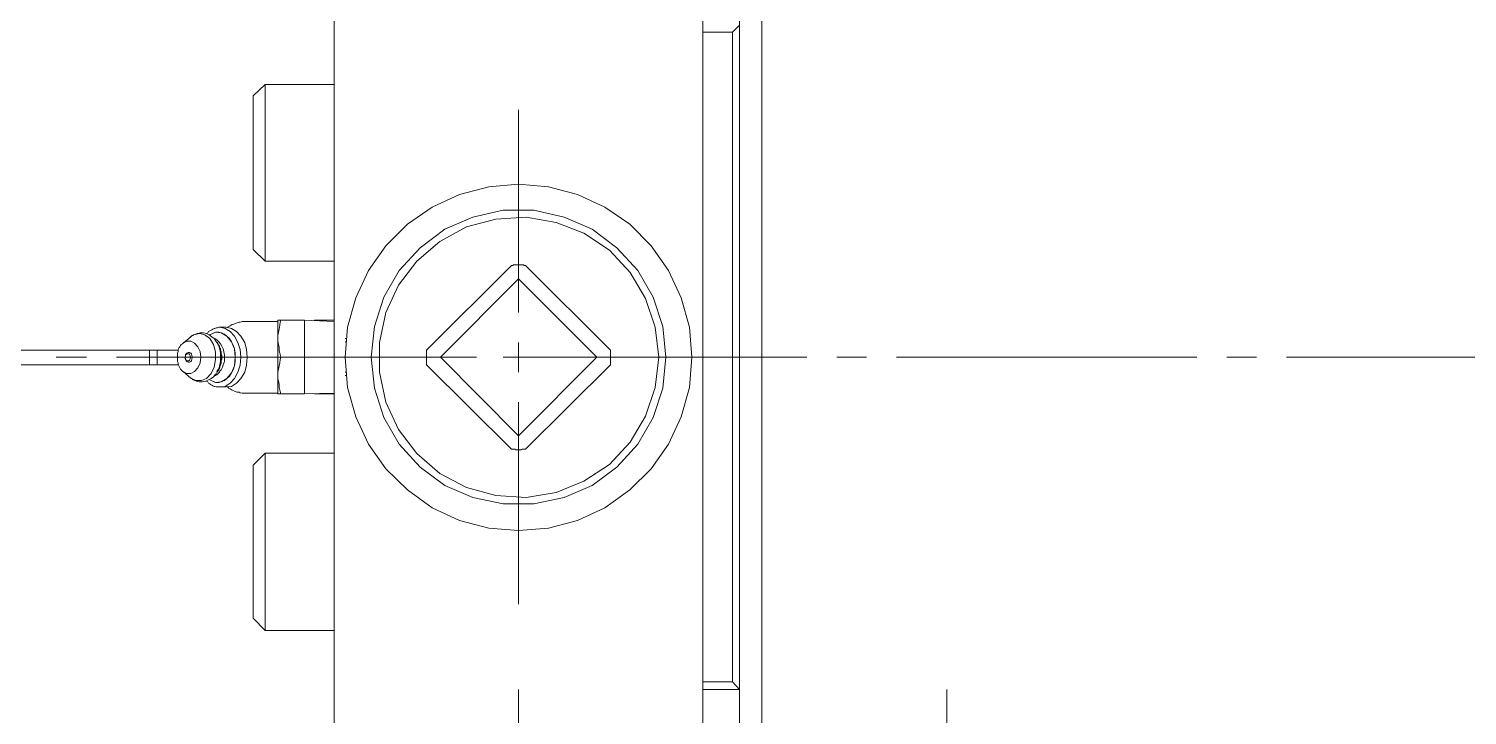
# Model space of a CAD drawing. Header units: millimetres. Extents: x 288 to 8834, y 20 to 9668.
# Drawn here: x 2770.4 to 2965.4, y 9008.3 to 9101.3 of the extents above; entities that cross this region are included whole.
import ezdxf

# ---------------------------------------------------------------- set-up
doc = ezdxf.new("R2010")
doc.units = ezdxf.units.MM
doc.layers.add('Layer1', color=7, linetype='Continuous')

# ---------------------------------------------------------------- blocks, each defined once
blk = doc.blocks.new('BLKF041')
at = {"layer": 'Layer1', "color": 7, "linetype": 'Continuous', "lineweight": 13}
for p, q in [((2826.22, 9056.84), (2836.82, 9067.43)), ((2836.82, 9067.43), (2847.41, 9056.84)), ((2836.82, 9046.16), (2826.22, 9056.84)), ((2847.41, 9056.84), (2836.82, 9046.16))]:
    blk.add_line(p, q, dxfattribs=at)
blk = doc.blocks.new('BLKF042')
at = {"layer": 'Layer1', "color": 7, "linetype": 'Continuous', "lineweight": 13}
for p, q in [((2835.87, 9069.24), (2836.04, 9069.24)), ((2836.04, 9069.24), (2836.13, 9069.32)), ((2836.13, 9069.32), (2837.5, 9069.32)), ((2837.5, 9069.32), (2837.59, 9069.24))]:
    blk.add_line(p, q, dxfattribs=at)
blk = doc.blocks.new('BLKF043')
at = {"layer": 'Layer1', "color": 7, "linetype": 'Continuous', "lineweight": 13}
for p, q in [((2836.13, 9044.35), (2836.04, 9044.35)), ((2836.3, 9044.35), (2836.13, 9044.35)), ((2836.47, 9044.26), (2836.3, 9044.35)), ((2837.16, 9044.26), (2836.47, 9044.26)), ((2837.33, 9044.35), (2837.16, 9044.26)), ((2837.76, 9044.35), (2837.33, 9044.35))]:
    blk.add_line(p, q, dxfattribs=at)
blk = doc.blocks.new('BLKF044')
at = {"layer": 'Layer1', "color": 7, "linetype": 'Continuous', "lineweight": 13}
for p, q in [((2837.85, 9075.78), (2833.72, 9075.52)), ((2841.9, 9075.09), (2837.85, 9075.78)), ((2829.75, 9074.49), (2826.14, 9072.51)), ((2833.72, 9075.52), (2829.75, 9074.49)), ((2845.69, 9073.63), (2841.9, 9075.09)), ((2849.13, 9071.3), (2845.69, 9073.63)), ((2826.14, 9072.51), (2823.04, 9069.84)), ((2823.04, 9069.84), (2820.54, 9066.57)), ((2851.97, 9068.29), (2849.13, 9071.3)), ((2854.04, 9064.76), (2851.97, 9068.29)), ((2820.54, 9066.57), (2818.82, 9062.86)), ((2855.33, 9060.88), (2854.04, 9064.76)), ((2818.82, 9062.86), (2817.96, 9058.82)), ((2855.85, 9056.84), (2855.33, 9060.88)), ((2817.96, 9058.82), (2817.96, 9054.77)), ((2817.96, 9054.77), (2818.82, 9050.72)), ((2854.04, 9048.83), (2855.33, 9052.7)), ((2818.82, 9050.72), (2820.54, 9047.02)), ((2851.97, 9045.3), (2854.04, 9048.83)), ((2820.54, 9047.02), (2823.04, 9043.75)), ((2849.13, 9042.28), (2851.97, 9045.3)), ((2823.04, 9043.75), (2826.14, 9041.08)), ((2826.14, 9041.08), (2829.75, 9039.18)), ((2845.69, 9040.04), (2849.13, 9042.28)), ((2829.75, 9039.18), (2833.72, 9038.06)), ((2841.9, 9038.49), (2845.69, 9040.04)), ((2833.72, 9038.06), (2837.85, 9037.81)), ((2837.85, 9037.81), (2841.9, 9038.49))]:
    blk.add_line(p, q, dxfattribs=at)
blk = doc.blocks.new('BLKF173')
at = {"layer": 'Layer1', "color": 7, "linetype": 'Continuous', "lineweight": 13}
for p, q in [((2792.55, 9059.68), (2792.47, 9059.68)), ((2792.73, 9059.76), (2792.55, 9059.76)), ((2792.55, 9059.76), (2792.55, 9059.68)), ((2792.81, 9059.85), (2792.73, 9059.85)), ((2792.73, 9059.85), (2792.73, 9059.76))]:
    blk.add_line(p, q, dxfattribs=at)
blk = doc.blocks.new('BLKF174')
at = {"layer": 'Layer1', "color": 7, "linetype": 'Continuous', "lineweight": 13}
for p, q in [((2794.28, 9059.85), (2793.59, 9060.02)), ((2794.96, 9059.33), (2794.28, 9059.85)), ((2795.48, 9058.56), (2794.96, 9059.33)), ((2795.74, 9057.53), (2795.48, 9058.56)), ((2795.57, 9055.46), (2795.74, 9056.49)), ((2795.74, 9056.49), (2795.74, 9057.53)), ((2794.53, 9053.91), (2795.14, 9054.6)), ((2795.14, 9054.6), (2795.57, 9055.46)), ((2792.38, 9053.99), (2793.07, 9053.65)), ((2793.07, 9053.65), (2793.84, 9053.65)), ((2793.84, 9053.65), (2794.53, 9053.91))]:
    blk.add_line(p, q, dxfattribs=at)
blk = doc.blocks.new('BLKF175')
at = {"layer": 'Layer1', "color": 7, "linetype": 'Continuous', "lineweight": 13}
for p, q in [((2792.38, 9058.99), (2791.86, 9058.99)), ((2792.9, 9058.73), (2792.38, 9058.99)), ((2793.33, 9058.21), (2792.9, 9058.73)), ((2793.67, 9057.61), (2793.33, 9058.21)), ((2790.57, 9056.84), (2790.57, 9056.23)), ((2790.57, 9056.23), (2790.66, 9056.06)), ((2790.66, 9056.06), (2790.66, 9055.89)), ((2793.33, 9055.37), (2793.67, 9056.06)), ((2793.76, 9056.84), (2793.67, 9057.61)), ((2793.67, 9056.06), (2793.76, 9056.84)), ((2790.66, 9055.89), (2790.74, 9055.72)), ((2790.74, 9055.72), (2790.83, 9055.54)), ((2790.83, 9055.54), (2790.92, 9055.37)), ((2790.92, 9055.37), (2791, 9055.2)), ((2791, 9055.2), (2791.09, 9055.11)), ((2791.09, 9055.11), (2791.26, 9054.94)), ((2791.26, 9054.94), (2791.35, 9054.86)), ((2791.35, 9054.86), (2791.86, 9054.6)), ((2791.86, 9054.6), (2792.38, 9054.6)), ((2792.38, 9054.6), (2792.9, 9054.86)), ((2792.9, 9054.86), (2793.33, 9055.37))]:
    blk.add_line(p, q, dxfattribs=at)
blk = doc.blocks.new('BLKF176')
at = {"layer": 'Layer1', "color": 7, "linetype": 'Continuous', "lineweight": 13}
for p, q in [((2790.83, 9058.13), (2790.74, 9057.96)), ((2790.92, 9058.21), (2790.83, 9058.13)), ((2791, 9058.39), (2790.92, 9058.21)), ((2791.09, 9058.56), (2791, 9058.39)), ((2791.26, 9058.64), (2791.09, 9058.56)), ((2791.35, 9058.73), (2791.26, 9058.64)), ((2790.66, 9057.61), (2790.57, 9057.35)), ((2790.57, 9057.35), (2790.57, 9057.18)), ((2790.57, 9057.18), (2790.57, 9057.01)), ((2790.74, 9057.96), (2790.66, 9057.78)), ((2790.66, 9057.78), (2790.66, 9057.61))]:
    blk.add_line(p, q, dxfattribs=at)
blk = doc.blocks.new('BLKF177')
at = {"layer": 'Layer1', "color": 7, "linetype": 'Continuous', "lineweight": 13}
for p, q in [((2796.43, 9057.61), (2796.34, 9057.87)), ((2796.34, 9055.8), (2796.43, 9056.06)), ((2796.43, 9057.44), (2796.43, 9057.61)), ((2796.43, 9057.18), (2796.43, 9057.44)), ((2796.43, 9056.92), (2796.43, 9057.18)), ((2796.43, 9056.75), (2796.43, 9056.92)), ((2796.43, 9056.49), (2796.43, 9056.75)), ((2796.43, 9056.23), (2796.43, 9056.49)), ((2796.43, 9056.06), (2796.43, 9056.23)), ((2796.26, 9055.63), (2796.34, 9055.8)), ((2796.26, 9055.37), (2796.26, 9055.63))]:
    blk.add_line(p, q, dxfattribs=at)
blk = doc.blocks.new('BLKF178')
at = {"layer": 'Layer1', "color": 7, "linetype": 'Continuous', "lineweight": 13}
for p, q in [((2795.91, 9054.77), (2796, 9054.86)), ((2796, 9054.86), (2796, 9054.94)), ((2796, 9054.94), (2796.08, 9054.94)), ((2796.08, 9055.11), (2796.17, 9055.2)), ((2796.08, 9055.03), (2796.08, 9055.11)), ((2796.08, 9054.94), (2796.08, 9055.03)), ((2796.17, 9055.29), (2796.17, 9055.37)), ((2796.17, 9055.2), (2796.17, 9055.29))]:
    blk.add_line(p, q, dxfattribs=at)
blk = doc.blocks.new('BLKF179')
at = {"layer": 'Layer1', "color": 7, "linetype": 'Continuous', "lineweight": 13}
for p, q in [((2793.24, 9060.02), (2792.81, 9059.85)), ((2793.33, 9060.02), (2793.24, 9060.02)), ((2793.67, 9060.11), (2793.33, 9060.02)), ((2794.1, 9060.11), (2793.67, 9060.11)), ((2794.53, 9060.02), (2794.1, 9060.11)), ((2794.88, 9059.85), (2794.53, 9060.02)), ((2792.81, 9059.85), (2792.47, 9059.68)), ((2795.22, 9059.59), (2794.88, 9059.85)), ((2795.57, 9059.33), (2795.22, 9059.59)), ((2795.65, 9059.16), (2795.57, 9059.33)), ((2795.91, 9058.82), (2795.65, 9059.16)), ((2796.17, 9058.47), (2795.91, 9058.82)), ((2796.17, 9058.39), (2796.17, 9058.47))]:
    blk.add_line(p, q, dxfattribs=at)
blk = doc.blocks.new('BLKF180')
at = {"layer": 'Layer1', "color": 7, "linetype": 'Continuous', "lineweight": 13}
for p, q in [((2796.34, 9057.87), (2796.26, 9058.04)), ((2796.43, 9057.44), (2796.34, 9057.87)), ((2796.34, 9055.8), (2796.43, 9056.23)), ((2796.43, 9057.27), (2796.43, 9057.44)), ((2796.51, 9056.84), (2796.43, 9057.27)), ((2796.43, 9056.41), (2796.51, 9056.84)), ((2796.43, 9056.32), (2796.43, 9056.41)), ((2796.43, 9056.23), (2796.43, 9056.32)), ((2795.14, 9053.91), (2795.48, 9054.17)), ((2795.48, 9054.17), (2795.74, 9054.51)), ((2795.74, 9054.51), (2795.83, 9054.51)), ((2795.83, 9054.51), (2796, 9054.86)), ((2796, 9054.86), (2796.17, 9055.29)), ((2796.17, 9055.29), (2796.26, 9055.37)), ((2796.26, 9055.46), (2796.34, 9055.8)), ((2796.26, 9055.37), (2796.26, 9055.46)), ((2792.29, 9054.08), (2792.64, 9053.82)), ((2792.64, 9053.82), (2792.73, 9053.74)), ((2792.73, 9053.74), (2793.16, 9053.56)), ((2793.16, 9053.56), (2793.5, 9053.48)), ((2793.5, 9053.48), (2793.93, 9053.48)), ((2793.93, 9053.48), (2794.36, 9053.56)), ((2794.36, 9053.56), (2794.45, 9053.56)), ((2794.45, 9053.56), (2794.79, 9053.74)), ((2794.79, 9053.74), (2795.14, 9053.91))]:
    blk.add_line(p, q, dxfattribs=at)
blk = doc.blocks.new('BLKF181')
at = {"layer": 'Layer1', "color": 7, "linetype": 'Continuous', "lineweight": 13}
for p, q in [((2791.69, 9056.92), (2791.61, 9056.92)), ((2791.61, 9056.92), (2791.61, 9056.84)), ((2791.61, 9056.84), (2791.69, 9056.58)), ((2791.86, 9057.35), (2791.69, 9057.18)), ((2791.69, 9057.18), (2791.69, 9056.92)), ((2791.69, 9056.58), (2791.78, 9056.32)), ((2792.04, 9057.44), (2791.86, 9057.35)), ((2791.86, 9056.23), (2792.04, 9056.15)), ((2792.21, 9057.44), (2792.04, 9057.44)), ((2792.04, 9056.15), (2792.21, 9056.15)), ((2792.38, 9057.35), (2792.21, 9057.44)), ((2792.21, 9056.15), (2792.38, 9056.23)), ((2792.47, 9057.27), (2792.38, 9057.35)), ((2792.38, 9056.23), (2792.47, 9056.32)), ((2792.55, 9057.01), (2792.47, 9057.27)), ((2792.47, 9056.32), (2792.55, 9056.58)), ((2792.64, 9056.84), (2792.55, 9057.01)), ((2792.55, 9056.58), (2792.64, 9056.84))]:
    blk.add_line(p, q, dxfattribs=at)
blk = doc.blocks.new('BLKF182')
at = {"layer": 'Layer1', "color": 7, "linetype": 'Continuous', "lineweight": 13}
for p, q in [((2791.69, 9057.01), (2791.61, 9056.92)), ((2791.61, 9056.92), (2791.61, 9056.84)), ((2791.61, 9056.84), (2791.61, 9056.75)), ((2791.61, 9056.75), (2791.61, 9056.66)), ((2791.61, 9056.66), (2791.69, 9056.58)), ((2791.78, 9057.18), (2791.69, 9057.09)), ((2791.69, 9057.09), (2791.69, 9057.01)), ((2791.69, 9056.58), (2791.69, 9056.49)), ((2791.69, 9056.49), (2791.78, 9056.41)), ((2791.95, 9057.27), (2791.78, 9057.27)), ((2791.78, 9057.27), (2791.78, 9057.18)), ((2791.78, 9056.41), (2791.86, 9056.32)), ((2791.86, 9056.32), (2791.95, 9056.32)), ((2791.95, 9056.32), (2792.12, 9056.32)), ((2792.21, 9057.27), (2792.12, 9057.27)), ((2792.12, 9056.32), (2792.21, 9056.41)), ((2792.21, 9057.18), (2792.21, 9057.27)), ((2792.29, 9057.01), (2792.21, 9057.18)), ((2792.21, 9056.41), (2792.29, 9056.58)), ((2792.29, 9056.92), (2792.29, 9057.01)), ((2792.38, 9056.84), (2792.29, 9056.92)), ((2792.29, 9056.66), (2792.38, 9056.84)), ((2792.29, 9056.58), (2792.29, 9056.66))]:
    blk.add_line(p, q, dxfattribs=at)
blk = doc.blocks.new('BLKF183')
at = {"layer": 'Layer1', "color": 7, "linetype": 'Continuous', "lineweight": 13}
for p, q in [((2796.26, 9058.3), (2796.17, 9058.39)), ((2796.26, 9058.21), (2796.26, 9058.3)), ((2796.34, 9058.13), (2796.26, 9058.21)), ((2796.34, 9058.04), (2796.34, 9058.13)), ((2796.43, 9057.96), (2796.34, 9058.04)), ((2796.43, 9057.7), (2796.43, 9057.96)), ((2796.51, 9057.61), (2796.43, 9057.7))]:
    blk.add_line(p, q, dxfattribs=at)
blk = doc.blocks.new('BLKF184')
at = {"layer": 'Layer1', "color": 7, "linetype": 'Continuous', "lineweight": 13}
for p, q in [((2796.08, 9058.64), (2796, 9058.64)), ((2796.08, 9058.47), (2796.08, 9058.64)), ((2796.17, 9058.47), (2796.08, 9058.47)), ((2796.17, 9058.39), (2796.17, 9058.47))]:
    blk.add_line(p, q, dxfattribs=at)
blk = doc.blocks.new('BLKF185')
at = {"layer": 'Layer1', "color": 7, "linetype": 'Continuous', "lineweight": 13}
for p, q in [((2796.6, 9057.09), (2796.51, 9057.27)), ((2796.51, 9056.32), (2796.6, 9056.49)), ((2796.51, 9056.15), (2796.51, 9056.32)), ((2796.51, 9055.98), (2796.51, 9056.15)), ((2796.6, 9056.92), (2796.6, 9057.09)), ((2796.6, 9056.84), (2796.6, 9056.92)), ((2796.6, 9056.66), (2796.6, 9056.84)), ((2796.6, 9056.49), (2796.6, 9056.66)), ((2796.34, 9055.54), (2796.43, 9055.72)), ((2796.43, 9055.8), (2796.51, 9055.98)), ((2796.43, 9055.72), (2796.43, 9055.8))]:
    blk.add_line(p, q, dxfattribs=at)
blk = doc.blocks.new('BLKF186')
at = {"layer": 'Layer1', "color": 7, "linetype": 'Continuous', "lineweight": 13}
for p, q in [((2796.17, 9055.2), (2796.26, 9055.29)), ((2796.17, 9055.11), (2796.17, 9055.2)), ((2796.26, 9055.29), (2796.26, 9055.46)), ((2796.26, 9055.46), (2796.34, 9055.46))]:
    blk.add_line(p, q, dxfattribs=at)
blk = doc.blocks.new('BLKF187')
at = {"layer": 'Layer1', "color": 7, "linetype": 'Continuous', "lineweight": 13}
for p, q in [((2796.43, 9057.7), (2796.51, 9057.44)), ((2796.51, 9056.23), (2796.43, 9055.89)), ((2796.51, 9057.44), (2796.51, 9057.18)), ((2796.51, 9057.18), (2796.6, 9056.75)), ((2796.6, 9056.75), (2796.51, 9056.32)), ((2796.51, 9056.32), (2796.51, 9056.23)), ((2796.43, 9055.89), (2796.34, 9055.46))]:
    blk.add_line(p, q, dxfattribs=at)
blk = doc.blocks.new('BLKF188')
at = {"layer": 'Layer1', "color": 7, "linetype": 'Continuous', "lineweight": 13}
for p, q in [((2796.51, 9060.11), (2795.74, 9060.19)), ((2797.29, 9059.68), (2796.51, 9060.11)), ((2797.89, 9058.9), (2797.29, 9059.68)), ((2798.32, 9057.96), (2797.89, 9058.9)), ((2798.41, 9056.84), (2798.32, 9057.96)), ((2798.32, 9055.63), (2798.41, 9056.84)), ((2797.29, 9053.91), (2797.89, 9054.68)), ((2797.89, 9054.68), (2798.32, 9055.63)), ((2794.96, 9053.74), (2795.74, 9053.39)), ((2795.74, 9053.39), (2796.51, 9053.48)), ((2796.51, 9053.48), (2797.29, 9053.91))]:
    blk.add_line(p, q, dxfattribs=at)
blk = doc.blocks.new('BLKF189')
at = {"layer": 'Layer1', "color": 7, "linetype": 'Continuous', "lineweight": 13}
for p, q in [((2796.17, 9058.9), (2795.91, 9059.16)), ((2796.43, 9058.64), (2796.17, 9058.9)), ((2796.6, 9058.3), (2796.43, 9058.64)), ((2796.77, 9057.96), (2796.6, 9058.3)), ((2796.86, 9057.53), (2796.77, 9057.96)), ((2796.77, 9055.8), (2796.94, 9056.23)), ((2796.94, 9057.09), (2796.86, 9057.53)), ((2796.94, 9056.66), (2796.94, 9057.09)), ((2796.94, 9056.23), (2796.94, 9056.66)), ((2796.51, 9055.11), (2796.69, 9055.46)), ((2796.69, 9055.46), (2796.77, 9055.8))]:
    blk.add_line(p, q, dxfattribs=at)
blk = doc.blocks.new('BLKF190')
at = {"layer": 'Layer1', "color": 7, "linetype": 'Continuous', "lineweight": 13}
for p, q in [((2795.57, 9054.25), (2795.65, 9054.34)), ((2795.65, 9054.34), (2795.74, 9054.34)), ((2795.74, 9054.34), (2795.83, 9054.43)), ((2795.83, 9054.43), (2795.91, 9054.43)), ((2795.91, 9054.43), (2796, 9054.51)), ((2796, 9054.51), (2796.08, 9054.6)), ((2796.08, 9054.6), (2796.17, 9054.68)), ((2796.17, 9054.68), (2796.26, 9054.77)), ((2796.26, 9054.77), (2796.34, 9054.94)), ((2796.34, 9054.94), (2796.43, 9055.03))]:
    blk.add_line(p, q, dxfattribs=at)
blk = doc.blocks.new('BLKF191')
at = {"layer": 'Layer1', "color": 7, "linetype": 'Continuous', "lineweight": 13}
for p, q in [((2798.58, 9060.28), (2797.89, 9060.71)), ((2799.18, 9059.68), (2798.58, 9060.28)), ((2799.7, 9058.82), (2799.18, 9059.68)), ((2799.96, 9057.87), (2799.7, 9058.82)), ((2800.04, 9056.84), (2799.96, 9057.87)), ((2799.96, 9055.72), (2800.04, 9056.84)), ((2799.18, 9053.91), (2799.7, 9054.77)), ((2799.7, 9054.77), (2799.96, 9055.72)), ((2797.2, 9052.79), (2797.89, 9052.87)), ((2797.89, 9052.87), (2798.58, 9053.31)), ((2798.58, 9053.31), (2799.18, 9053.91))]:
    blk.add_line(p, q, dxfattribs=at)
blk = doc.blocks.new('BLKF192')
at = {"layer": 'Layer1', "color": 7, "linetype": 'Continuous', "lineweight": 13}
for p, q in [((2794.79, 9060.28), (2794.71, 9060.11)), ((2794.96, 9060.37), (2794.79, 9060.28)), ((2795.05, 9060.45), (2794.96, 9060.37)), ((2795.22, 9060.54), (2795.05, 9060.45)), ((2795.39, 9060.63), (2795.22, 9060.54)), ((2795.57, 9060.71), (2795.39, 9060.63)), ((2795.65, 9060.71), (2795.57, 9060.71)), ((2795.83, 9060.8), (2795.65, 9060.71)), ((2796, 9060.8), (2795.83, 9060.8)), ((2796.17, 9060.88), (2796, 9060.8)), ((2796.26, 9060.88), (2796.17, 9060.88))]:
    blk.add_line(p, q, dxfattribs=at)
blk = doc.blocks.new('BLKF193')
at = {"layer": 'Layer1', "color": 7, "linetype": 'Continuous', "lineweight": 13}
for p, q in [((2797.72, 9060.28), (2797.03, 9060.71)), ((2798.32, 9059.68), (2797.72, 9060.28)), ((2798.75, 9058.82), (2798.32, 9059.68)), ((2799.1, 9057.87), (2798.75, 9058.82)), ((2799.18, 9056.84), (2799.1, 9057.87)), ((2799.1, 9055.72), (2799.18, 9056.84)), ((2798.32, 9053.91), (2798.75, 9054.77)), ((2798.75, 9054.77), (2799.1, 9055.72)), ((2796.26, 9052.79), (2797.03, 9052.87)), ((2797.03, 9052.87), (2797.72, 9053.31)), ((2797.72, 9053.31), (2798.32, 9053.91))]:
    blk.add_line(p, q, dxfattribs=at)
blk = doc.blocks.new('BLKF194')
at = {"layer": 'Layer1', "color": 7, "linetype": 'Continuous', "lineweight": 13}
for p, q in [((2794.53, 9053.56), (2794.71, 9053.48)), ((2794.71, 9053.48), (2794.79, 9053.31)), ((2794.79, 9053.31), (2794.96, 9053.22)), ((2794.96, 9053.22), (2795.05, 9053.13)), ((2795.05, 9053.13), (2795.22, 9053.05)), ((2795.22, 9053.05), (2795.39, 9052.96)), ((2795.39, 9052.96), (2795.57, 9052.87)), ((2795.57, 9052.87), (2795.65, 9052.87)), ((2795.65, 9052.87), (2795.83, 9052.79)), ((2795.83, 9052.79), (2796, 9052.79)), ((2796, 9052.79), (2796.17, 9052.79))]:
    blk.add_line(p, q, dxfattribs=at)
blk = doc.blocks.new('BLKF195')
at = {"layer": 'Layer1', "color": 7, "linetype": 'Continuous', "lineweight": 13}
for p, q in [((2795.74, 9060.19), (2795.31, 9060.02)), ((2796.17, 9060.19), (2795.74, 9060.19)), ((2796.51, 9060.11), (2796.17, 9060.19)), ((2796.94, 9059.94), (2796.51, 9060.11)), ((2797.29, 9059.68), (2796.94, 9059.94)), ((2797.63, 9059.33), (2797.29, 9059.68)), ((2797.89, 9058.9), (2797.63, 9059.33)), ((2798.15, 9058.47), (2797.89, 9058.9)), ((2798.32, 9057.96), (2798.15, 9058.47)), ((2798.41, 9057.35), (2798.32, 9057.96)), ((2798.41, 9056.84), (2798.41, 9057.35))]:
    blk.add_line(p, q, dxfattribs=at)
blk = doc.blocks.new('BLKF196')
at = {"layer": 'Layer1', "color": 7, "linetype": 'Continuous', "lineweight": 13}
for p, q in [((2798.32, 9055.63), (2798.41, 9056.23)), ((2797.29, 9053.91), (2797.63, 9054.25)), ((2797.63, 9054.25), (2797.89, 9054.68)), ((2797.89, 9054.68), (2798.15, 9055.11)), ((2798.15, 9055.11), (2798.32, 9055.63)), ((2794.96, 9053.74), (2795.31, 9053.56)), ((2795.31, 9053.56), (2795.74, 9053.39)), ((2795.74, 9053.39), (2796.17, 9053.39)), ((2796.17, 9053.39), (2796.51, 9053.48)), ((2796.51, 9053.48), (2796.94, 9053.65)), ((2796.94, 9053.65), (2797.29, 9053.91))]:
    blk.add_line(p, q, dxfattribs=at)
blk = doc.blocks.new('BLKF197')
at = {"layer": 'Layer1', "color": 7, "linetype": 'Continuous', "lineweight": 13}
for p, q in [((2804.26, 9058.56), (2804.18, 9058.99)), ((2804.35, 9058.13), (2804.26, 9058.56)), ((2804.35, 9057.7), (2804.35, 9058.13)), ((2804.44, 9057.35), (2804.35, 9057.7)), ((2804.52, 9057.27), (2804.44, 9057.35)), ((2804.52, 9057.18), (2804.52, 9057.27)), ((2804.61, 9056.84), (2804.52, 9057.18))]:
    blk.add_line(p, q, dxfattribs=at)
blk = doc.blocks.new('BLKF198')
at = {"layer": 'Layer1', "color": 7, "linetype": 'Continuous', "lineweight": 13}
for p, q in [((2804.35, 9055.63), (2804.44, 9056.06)), ((2804.44, 9056.06), (2804.52, 9056.49)), ((2804.18, 9054.77), (2804.26, 9055.2)), ((2804.18, 9054.34), (2804.18, 9054.77)), ((2804.26, 9055.2), (2804.35, 9055.63))]:
    blk.add_line(p, q, dxfattribs=at)
blk = doc.blocks.new('BLKF199')
at = {"layer": 'Layer1', "color": 7, "linetype": 'Continuous', "lineweight": 13}
for p, q in [((2804.26, 9053.56), (2804.18, 9053.91)), ((2804.35, 9053.13), (2804.26, 9053.56)), ((2804.35, 9052.7), (2804.35, 9053.13)), ((2804.44, 9052.36), (2804.35, 9052.7)), ((2804.52, 9052.27), (2804.44, 9052.36)), ((2804.52, 9052.19), (2804.52, 9052.27)), ((2804.61, 9051.84), (2804.52, 9052.19))]:
    blk.add_line(p, q, dxfattribs=at)
blk = doc.blocks.new('BLKF200')
at = {"layer": 'Layer1', "color": 7, "linetype": 'Continuous', "lineweight": 13}
for p, q in [((2804.18, 9059.76), (2804.26, 9060.19)), ((2804.26, 9060.19), (2804.35, 9060.63)), ((2804.35, 9060.63), (2804.44, 9061.14)), ((2804.44, 9061.14), (2804.52, 9061.57)), ((2804.18, 9059.33), (2804.18, 9059.76))]:
    blk.add_line(p, q, dxfattribs=at)
blk = doc.blocks.new('BLKF201')
at = {"layer": 'Layer1', "color": 7, "linetype": 'Continuous', "lineweight": 13}
for p, q in [((2797.38, 9052.79), (2797.55, 9052.62)), ((2797.55, 9052.62), (2797.72, 9052.53)), ((2797.72, 9052.53), (2797.98, 9052.36)), ((2797.98, 9052.36), (2798.24, 9052.27)), ((2798.24, 9052.27), (2798.41, 9052.19)), ((2798.41, 9052.19), (2798.67, 9052.1)), ((2798.67, 9052.1), (2798.93, 9052.1)), ((2798.93, 9052.1), (2799.1, 9052.01)), ((2799.1, 9052.01), (2799.36, 9051.93)), ((2799.36, 9051.93), (2799.61, 9051.93)), ((2799.61, 9051.93), (2799.87, 9051.93))]:
    blk.add_line(p, q, dxfattribs=at)
blk = doc.blocks.new('BLKF202')
at = {"layer": 'Layer1', "color": 7, "linetype": 'Continuous', "lineweight": 13}
for p, q in [((2797.72, 9061.06), (2797.55, 9060.97)), ((2797.98, 9061.23), (2797.72, 9061.06)), ((2798.24, 9061.31), (2797.98, 9061.23)), ((2798.41, 9061.4), (2798.24, 9061.31)), ((2798.67, 9061.49), (2798.41, 9061.4)), ((2798.93, 9061.57), (2798.67, 9061.49)), ((2799.1, 9061.57), (2798.93, 9061.57)), ((2799.36, 9061.66), (2799.1, 9061.57)), ((2800.04, 9061.66), (2799.36, 9061.66))]:
    blk.add_line(p, q, dxfattribs=at)
blk = doc.blocks.new('BLKF529')
at = {"layer": 'Layer1', "color": 7, "linetype": 'Continuous', "lineweight": 13}
for p, q in [((2830.62, 9075.78), (2826.83, 9074.15)), ((2834.75, 9076.73), (2830.62, 9075.78)), ((2838.88, 9076.73), (2834.75, 9076.73)), ((2843.02, 9075.78), (2838.88, 9076.73)), ((2846.8, 9074.15), (2843.02, 9075.78)), ((2826.83, 9074.15), (2823.47, 9071.65)), ((2850.16, 9071.65), (2846.8, 9074.15)), ((2823.47, 9071.65), (2820.63, 9068.55)), ((2853.01, 9068.55), (2850.16, 9071.65)), ((2820.63, 9068.55), (2818.56, 9064.93)), ((2855.07, 9064.93), (2853.01, 9068.55)), ((2818.56, 9064.93), (2817.27, 9060.97)), ((2856.36, 9060.97), (2855.07, 9064.93)), ((2817.27, 9060.97), (2816.84, 9056.84)), ((2856.79, 9056.84), (2856.36, 9060.97)), ((2816.84, 9056.84), (2817.27, 9052.62)), ((2817.27, 9052.62), (2818.56, 9048.66)), ((2855.07, 9048.66), (2856.36, 9052.62)), ((2818.56, 9048.66), (2820.63, 9045.04)), ((2853.01, 9045.04), (2855.07, 9048.66)), ((2820.63, 9045.04), (2823.47, 9041.94)), ((2850.16, 9041.94), (2853.01, 9045.04)), ((2823.47, 9041.94), (2826.83, 9039.44)), ((2846.8, 9039.44), (2850.16, 9041.94)), ((2826.83, 9039.44), (2830.62, 9037.81)), ((2843.02, 9037.81), (2846.8, 9039.44)), ((2830.62, 9037.81), (2834.75, 9036.94)), ((2834.75, 9036.94), (2838.88, 9036.94)), ((2838.88, 9036.94), (2843.02, 9037.81))]:
    blk.add_line(p, q, dxfattribs=at)
blk = doc.blocks.new('BLKF530')
at = {"layer": 'Layer1', "color": 7, "linetype": 'Continuous', "lineweight": 13}
for p, q in [((2832.77, 9079.91), (2828.81, 9078.88)), ((2836.82, 9080.26), (2832.77, 9079.91)), ((2840.86, 9079.91), (2836.82, 9080.26)), ((2844.82, 9078.88), (2840.86, 9079.91)), ((2828.81, 9078.88), (2825.1, 9077.16)), ((2848.53, 9077.16), (2844.82, 9078.88)), ((2825.1, 9077.16), (2821.75, 9074.83)), ((2851.89, 9074.83), (2848.53, 9077.16)), ((2821.75, 9074.83), (2818.82, 9071.91)), ((2854.81, 9071.91), (2851.89, 9074.83)), ((2818.82, 9071.91), (2816.49, 9068.55)), ((2857.14, 9068.55), (2854.81, 9071.91)), ((2816.49, 9068.55), (2814.77, 9064.84)), ((2858.86, 9064.84), (2857.14, 9068.55)), ((2814.77, 9064.84), (2813.65, 9060.88)), ((2859.98, 9060.88), (2858.86, 9064.84)), ((2813.65, 9060.88), (2813.31, 9056.84)), ((2860.32, 9056.84), (2859.98, 9060.88)), ((2813.31, 9056.84), (2813.65, 9052.7)), ((2813.65, 9052.7), (2814.77, 9048.74)), ((2858.86, 9048.74), (2859.98, 9052.7)), ((2814.77, 9048.74), (2816.49, 9045.04)), ((2857.14, 9045.04), (2858.86, 9048.74)), ((2816.49, 9045.04), (2818.82, 9041.68)), ((2854.81, 9041.68), (2857.14, 9045.04)), ((2818.82, 9041.68), (2821.75, 9038.84)), ((2851.89, 9038.84), (2854.81, 9041.68)), ((2821.75, 9038.84), (2825.1, 9036.43)), ((2848.53, 9036.43), (2851.89, 9038.84)), ((2825.1, 9036.43), (2828.81, 9034.7)), ((2828.81, 9034.7), (2832.77, 9033.67)), ((2840.86, 9033.67), (2844.82, 9034.7)), ((2844.82, 9034.7), (2848.53, 9036.43)), ((2832.77, 9033.67), (2836.82, 9033.33)), ((2836.82, 9033.33), (2840.86, 9033.67))]:
    blk.add_line(p, q, dxfattribs=at)
blk = doc.blocks.new('BLKF026')
at = {"layer": 'Layer1', "color": 7, "linetype": 'Continuous', "lineweight": 13}
for p, q in [((2811.84, 9133.82), (2811.84, 8979.76)), ((2861.79, 8979.76), (2861.79, 9133.82)), ((2869.8, 8979.76), (2869.8, 9133.82)), ((2866.78, 9006.8), (2866.78, 9106.78)), ((2866.78, 9101.79), (2865.84, 9100.84)), ((2861.79, 9100.84), (2865.84, 9100.84)), ((2865.84, 9100.84), (2865.84, 9012.83)), ((2802.46, 9093.78), (2800.82, 9092.23)), ((2802.46, 9093.78), (2802.46, 9069.84)), ((2811.84, 9093.78), (2802.46, 9093.78)), ((2800.82, 9092.23), (2800.82, 9071.39)), ((2836.82, 9062.86), (2836.82, 9090.33)), ((2800.82, 9071.39), (2802.46, 9069.84)), ((2802.46, 9069.84), (2811.84, 9069.84)), ((2835.87, 9069.24), (2824.33, 9057.78)), ((2836.82, 9067.43), (2836.82, 9069.32)), ((2837.59, 9069.24), (2837.76, 9069.24)), ((2849.3, 9057.78), (2837.76, 9069.24)), ((2793.59, 9060.02), (2792.81, 9059.85)), ((2794.71, 9060.11), (2794.53, 9060.02)), ((2795.74, 9060.19), (2794.96, 9059.85)), ((2795.31, 9060.02), (2794.96, 9059.85)), ((2797.03, 9060.71), (2796.26, 9060.88)), ((2797.2, 9060.88), (2796.26, 9060.88)), ((2797.89, 9060.71), (2797.2, 9060.88)), ((2797.55, 9060.97), (2797.38, 9060.88)), ((2804.18, 9061.66), (2800.04, 9061.66)), ((2804.18, 9061.83), (2807.8, 9061.83)), ((2804.18, 9061.83), (2804.18, 9051.84)), ((2804.52, 9061.57), (2804.61, 9061.83)), ((2807.8, 9061.83), (2807.8, 9051.84)), ((2811.84, 9061.66), (2807.8, 9061.83)), ((2809.17, 9061.83), (2811.84, 9061.83)), ((2809.17, 9061.74), (2809.17, 9061.83)), ((2792.38, 9059.59), (2791.35, 9058.73)), ((2791.86, 9058.99), (2791.35, 9058.73)), ((2792.47, 9059.68), (2792.29, 9059.51)), ((2792.47, 9059.68), (2792.38, 9059.59)), ((2795.91, 9059.16), (2795.65, 9059.33)), ((2796, 9058.82), (2795.91, 9058.82)), ((2796.17, 9058.47), (2795.91, 9058.82)), ((2796, 9058.73), (2796, 9058.82)), ((2796, 9058.64), (2796, 9058.73)), ((2796.08, 9058.56), (2796.34, 9058.13)), ((2796.17, 9058.39), (2796.17, 9058.47)), ((2796.17, 9058.3), (2796.17, 9058.39)), ((2796.26, 9058.04), (2796.17, 9058.39)), ((2796.26, 9058.21), (2796.17, 9058.3)), ((2796.26, 9058.04), (2796.26, 9058.21)), ((2796.34, 9057.87), (2796.26, 9058.04)), ((2796.34, 9058.13), (2796.34, 9058.04)), ((2796.34, 9058.04), (2796.43, 9057.7)), ((2804.18, 9058.99), (2804.18, 9059.25)), ((2813.48, 9059.33), (2813.31, 9059.33)), ((2813.31, 9058.9), (2813.48, 9058.9)), ((2836.82, 9054.77), (2836.82, 9058.82)), ((2790.74, 9057.78), (2761.9, 9057.78)), ((2778.26, 9056.84), (2774.12, 9056.84)), ((2822.95, 9056.84), (2782.31, 9056.84)), ((2786.78, 9055.8), (2786.78, 9057.78)), ((2787.82, 9057.78), (2787.82, 9055.8)), ((2790.57, 9057.01), (2790.57, 9056.84)), ((2791.78, 9056.32), (2791.86, 9056.23)), ((2792.12, 9057.27), (2791.95, 9057.27)), ((2796.51, 9057.44), (2796.51, 9057.61)), ((2796.51, 9057.27), (2796.51, 9057.44)), ((2798.41, 9056.23), (2798.41, 9056.84)), ((2803.32, 9056.84), (2830.7, 9056.84)), ((2804.52, 9056.49), (2804.61, 9056.84)), ((2807.8, 9056.84), (2804.61, 9056.84)), ((2810.29, 9056.84), (2811.58, 9056.84)), ((2812.79, 9056.84), (2814, 9056.84)), ((2815.2, 9056.84), (2816.41, 9056.84)), ((2824.33, 9055.8), (2824.33, 9057.78)), ((2824.33, 9056.84), (2826.22, 9056.84)), ((2831.13, 9056.84), (2827.08, 9056.84)), ((2834.75, 9056.84), (2838.88, 9056.84)), ((2875.91, 9056.84), (2835.18, 9056.84)), ((2842.93, 9056.84), (2870.31, 9056.84)), ((2847.41, 9056.84), (2849.3, 9056.84)), ((2849.3, 9055.8), (2849.3, 9057.78)), ((2855.33, 9052.7), (2855.85, 9056.84)), ((2856.36, 9052.62), (2856.79, 9056.84)), ((2859.98, 9052.7), (2860.32, 9056.84)), ((2884.01, 9056.84), (2879.96, 9056.84)), ((2928.79, 9056.84), (2888.05, 9056.84)), ((2936.88, 9056.84), (2932.83, 9056.84)), ((2981.66, 9056.84), (2940.93, 9056.84)), ((2761.9, 9055.8), (2790.74, 9055.8)), ((2791.35, 9054.86), (2792.38, 9053.99)), ((2796.34, 9055.46), (2795.91, 9054.86)), ((2795.91, 9054.77), (2796.17, 9055.11)), ((2796.17, 9055.37), (2796.26, 9055.37)), ((2796.34, 9055.46), (2796.34, 9055.54)), ((2796.43, 9055.03), (2796.51, 9055.11)), ((2804.18, 9053.91), (2804.18, 9054.25)), ((2813.31, 9054.77), (2813.48, 9054.77)), ((2813.31, 9054.34), (2813.48, 9054.34)), ((2824.33, 9055.8), (2835.87, 9044.35)), ((2837.76, 9044.35), (2849.3, 9055.8)), ((2796.17, 9052.79), (2796.26, 9052.79)), ((2796.26, 9052.79), (2797.2, 9052.79)), ((2799.87, 9051.93), (2800.04, 9051.93)), ((2800.04, 9051.93), (2804.18, 9051.93)), ((2804.18, 9051.84), (2807.8, 9051.84)), ((2807.8, 9051.84), (2811.84, 9051.93)), ((2809.17, 9051.84), (2811.84, 9051.84)), ((2836.82, 9023.34), (2836.82, 9050.72)), ((2836.82, 9044.26), (2836.82, 9046.16)), ((2802.46, 9043.83), (2800.82, 9042.2)), ((2802.46, 9043.83), (2802.46, 9019.81)), ((2811.84, 9043.83), (2802.46, 9043.83)), ((2836.04, 9044.35), (2835.87, 9044.35)), ((2800.82, 9042.2), (2800.82, 9021.44)), ((2800.82, 9021.44), (2802.46, 9019.81)), ((2802.46, 9019.81), (2811.84, 9019.81)), ((2836.82, 8982.86), (2836.82, 9011.8)), ((2865.84, 9012.83), (2861.79, 9012.83)), ((2861.79, 9011.8), (2866.78, 9011.8)), ((2865.84, 9012.83), (2866.78, 9011.8)), ((2894.86, 8982.86), (2894.86, 9011.8))]:
    blk.add_line(p, q, dxfattribs=at)
for name in ['BLKF530', 'BLKF529', 'BLKF044', 'BLKF042', 'BLKF041', 'BLKF174', 'BLKF179', 'BLKF192', 'BLKF188', 'BLKF195', 'BLKF193', 'BLKF191', 'BLKF202', 'BLKF200', 'BLKF175', 'BLKF176', 'BLKF180', 'BLKF173', 'BLKF189', 'BLKF184', 'BLKF183', 'BLKF197', 'BLKF181', 'BLKF182', 'BLKF196', 'BLKF177', 'BLKF187', 'BLKF185', 'BLKF198', 'BLKF190', 'BLKF178', 'BLKF186', 'BLKF194', 'BLKF201', 'BLKF199', 'BLKF043']:
    blk.add_blockref(name, (0, 0), dxfattribs=at)

msp = doc.modelspace()

# ---------------------------------------------------------------- block references
at = {"layer": 'Layer1', "color": 7, "linetype": 'Continuous', "lineweight": 13}
msp.add_blockref('BLKF026', (0, 0), dxfattribs=at)

doc.saveas('drawing.dxf')
